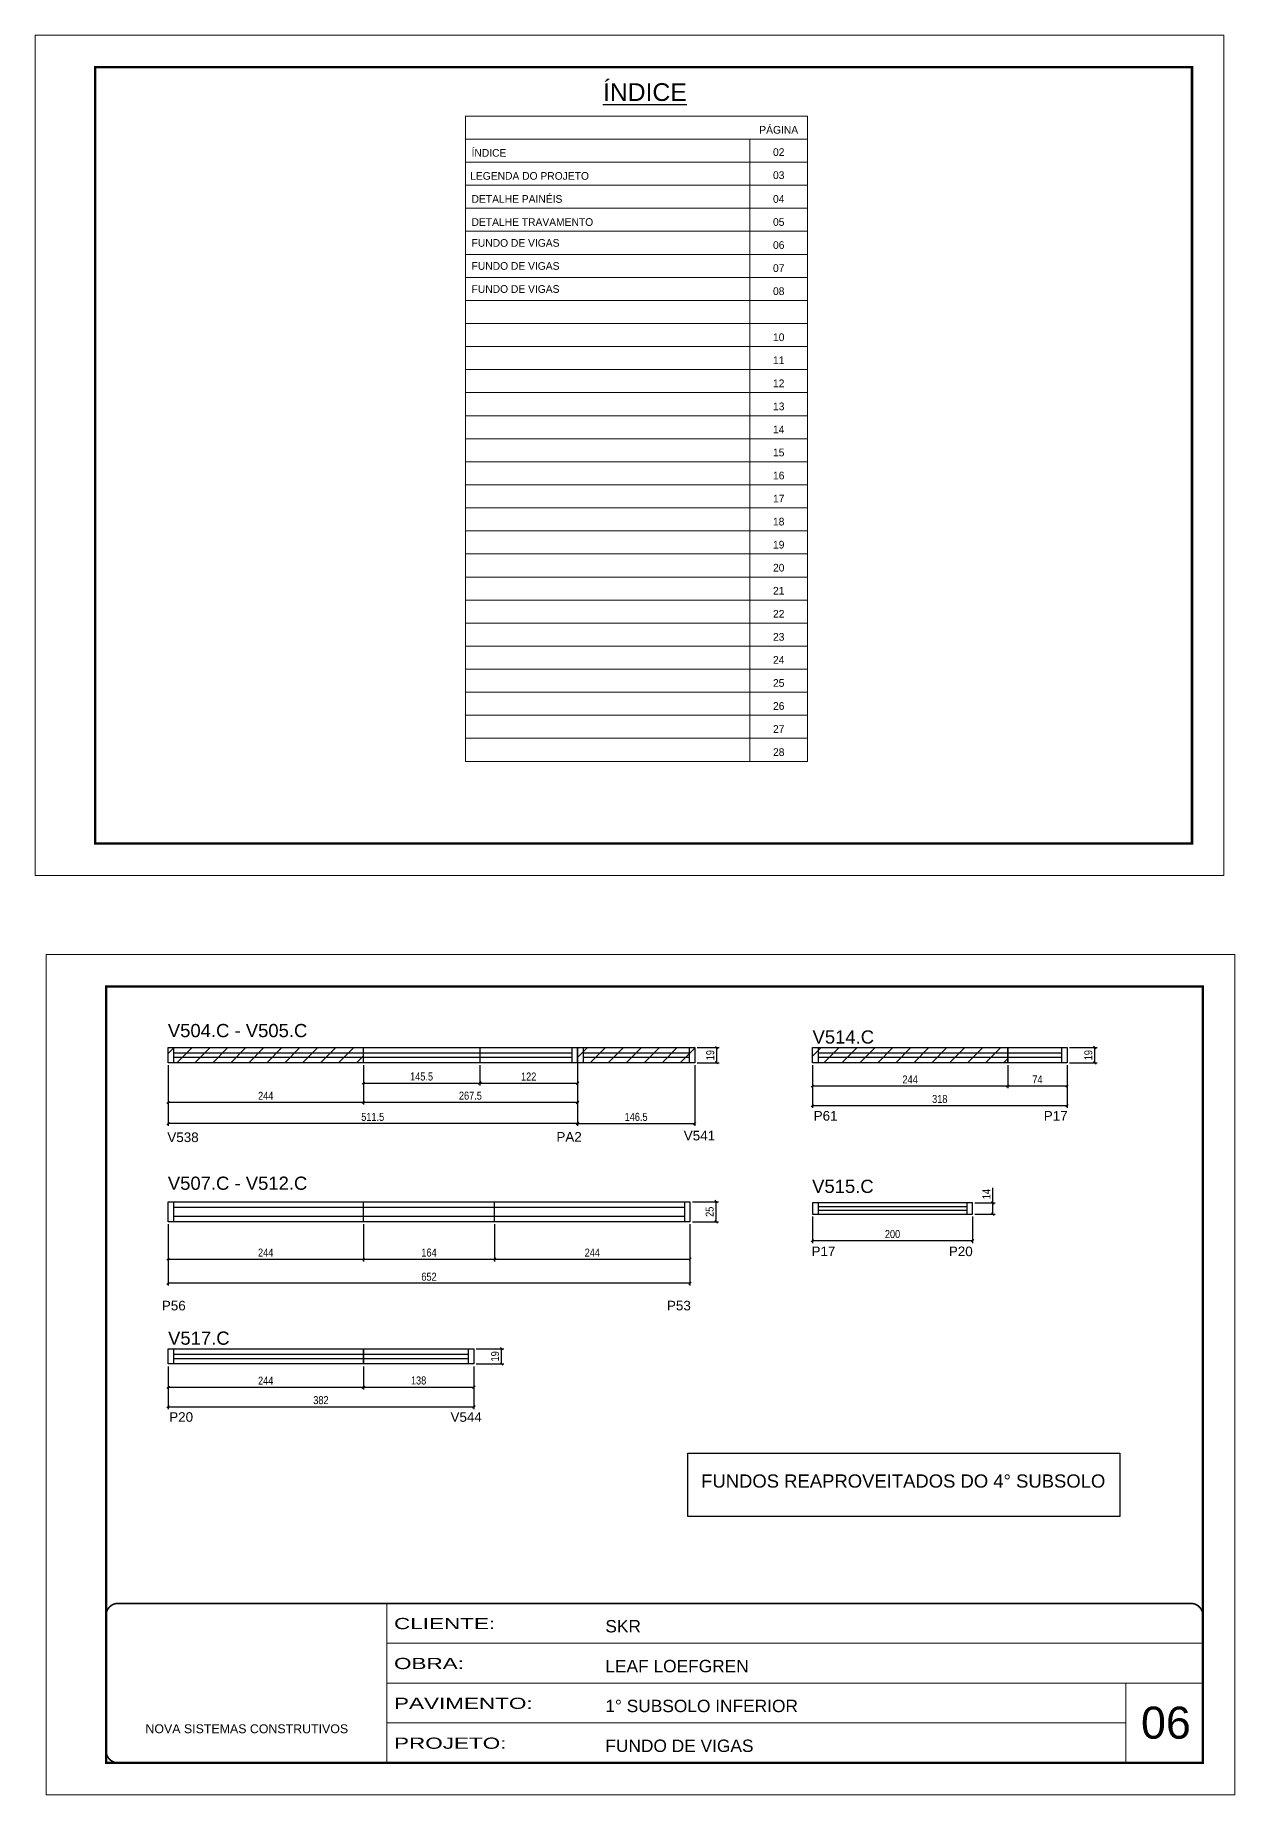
# Model space of a CAD drawing. Extents: x 1959 to 8212, y 2537 to 4735.
# Drawn here: x 3544 to 5042, y 2537 to 4735 of the extents above; entities that cross this region are included whole.
import ezdxf
from ezdxf.enums import TextEntityAlignment as Align

# ---------------------------------------------------------------- set-up
doc = ezdxf.new("R2010")
doc.units = 0
doc.linetypes.add('CONTINUO', pattern=[0])
doc.linetypes.add('DASHED', pattern=[0.75, 0.5, -0.25])
for name, color, linetype in [('5', 5, 'Continuous'), ('COTA', 241, 'Continuous'), ('NOMENCLATURA', 7, 'Continuous'), ('Painéis', 200, 'Continuous'), ('SARR_2.2x7', 40, 'Continuous'), ('SARR_EDITAR', 141, 'Continuous')]:
    doc.layers.add(name, color=color, linetype=linetype)
for name, color, linetype, lineweight in [('CARIMBO', 255, 'Continuous', 9), ('Folhas', 255, 'Continuous', 9), ('REAPROVEITAMENTO', 251, 'Continuous', 9), ('SARRAFO DE PRESSAO', 251, 'DASHED', 9)]:
    doc.layers.add(name, color=color, linetype=linetype, lineweight=lineweight)
doc.styles.add('ARIAL', font='arial.ttf')
doc.styles.add('COTA TECNICA', font='techl___.ttf', dxfattribs={"height": 10})
doc.styles.add('COTA TECNICA-50', font='techl___.ttf', dxfattribs={"height": 10})
doc.styles.get("Standard").update_dxf_attribs({"font": 'arial.ttf'})
doc.styles.add('Tecnologia', font='')
doc.styles.get('Tecnologia').set_extended_font_data('Forgotten Futurist')
doc.dimstyles.new('COTA PAINEL-50', dxfattribs={"dimtxt": 10, "dimasz": 3, "dimexe": 3, "dimexo": 3, "dimgap": 3, "dimtad": 1, "dimdec": 1, "dimzin": 12, "dimdsep": 46, "dimtxsty": 'COTA TECNICA-50', "dimblk1": 'OBLIQUE', "dimblk2": 'OBLIQUE', "dimsah": 1, "dimcen": 0.9, "dimclrd": 4, "dimclre": 4, "dimclrt": 240, "dimadec": 1, "dimazin": 3, "dimtfac": 1, "dimtdec": 1, "dimtmove": 0, "dimatfit": 3, "dimfxl": 1, "dimtolj": 1, "dimtzin": 12, "dimarcsym": 0})
doc.dimstyles.new('PAINEL', dxfattribs={"dimtxt": 10, "dimasz": 3, "dimexe": 3, "dimexo": 3, "dimgap": 3, "dimtad": 1, "dimdec": 1, "dimzin": 12, "dimdsep": 46, "dimtxsty": 'COTA TECNICA', "dimblk1": 'OBLIQUE', "dimblk2": 'OBLIQUE', "dimsah": 1, "dimcen": 0.9, "dimclrd": 4, "dimclre": 4, "dimclrt": 240, "dimadec": 1, "dimazin": 3, "dimtfac": 1, "dimtdec": 1, "dimtmove": 0, "dimatfit": 3, "dimfxl": 1, "dimtolj": 1, "dimtzin": 12, "dimarcsym": 0})

# ---------------------------------------------------------------- blocks, each defined once
blk = doc.blocks.new('9999999999')
at = {"color": 30, "linetype": 'CONTINUO'}
for p, q in [((98564.6, 34230.2), (98564.6, 34429.4)), ((98564.6, 34379.6), (99584, 34379.6)), ((98564.6, 34329.8), (99488, 34329.8)), ((99584, 34329.8), (99488, 34329.8)), ((99488, 34329.8), (99488, 34230.2)), ((98564.6, 34280), (99488, 34280))]:
    blk.add_line(p, q, dxfattribs=at)
at = {"color": 30, "linetype": 'CONTINUO', "const_width": 2}
blk.add_lwpolyline([(99584, 34230.2), (99584, 34414.4, 0.414214), (99569, 34429.4), (98229, 34429.4, 0.414214), (98214, 34414.4), (98214, 34245.2, 0.414214), (98229, 34230.2), (99584, 34230.2)], format="xyb", dxfattribs=at)
at = {"layer": 'Folhas'}
blk.add_lwpolyline([(98139, 34190.2), (99624, 34190.2), (99624, 35240.2), (98139, 35240.2)], close=True, dxfattribs=at)
at = {"layer": 'Folhas', "color": 30, "const_width": 3}
blk.add_lwpolyline([(98214, 34230.2), (99584, 34230.2), (99584, 35200.2), (98214, 35200.2)], close=True, dxfattribs=at)
at = {"color": 7, "linetype": 'Continuous', "ltscale": 5, "style": 'ARIAL'}
for s, height, p in [('SKR', 15.48, (98837.7, 34393.1)), ('LEAF LOEFGREN', 15.483, (98837.7, 34343.3)), ('1° SUBSOLO INFERIOR', 15.483, (98837.7, 34293.5)), ('NOVA SISTEMAS CONSTRUTIVOS', 11.059, (98263.2, 34267.2)), ('FUNDO DE VIGAS', 15.483, (98837.7, 34243.7))]:
    blk.add_text(s, height=height, dxfattribs=at).set_placement(p)
at = {"layer": 'Folhas', "color": 7, "style": 'Tecnologia', "width": 1.5}
for s, p in [('CLIENTE:', (98573.7, 34397.2)), ('OBRA:', (98573.7, 34347.3)), ('PAVIMENTO:', (98573.7, 34297.5)), ('PROJETO:', (98573.7, 34247.7))]:
    blk.add_text(s, height=14, dxfattribs=at).set_placement(p)
blk = doc.blocks.new('_Oblique')
at = {"color": 0, "linetype": 'ByBlock', "lineweight": -2}
blk.add_line((-0.5, -0.5), (0.5, 0.5), dxfattribs=at)
blk = doc.blocks.new('*D10')
at = {"layer": 'COTA', "color": 4, "lineweight": -2, "transparency": 16777216}
for p, q in [((3709.7, 3448.3), (3709.7, 3399)), ((3953.7, 3448.3), (3953.7, 3399)), ((3709.7, 3402), (3953.7, 3402))]:
    blk.add_line(p, q, dxfattribs=at)
at = {"layer": 'Defpoints', "color": 0, "transparency": 16777216}
for p in [(3709.7, 3451.3), (3953.7, 3451.3), (3953.7, 3402)]:
    blk.add_point(p, dxfattribs=at)
at = {"layer": 'COTA', "color": 4, "lineweight": -2, "transparency": 16777216, "xscale": 3, "yscale": 3, "zscale": 3, "rotation": 180}
blk.add_blockref('_Oblique', (3709.7, 3402), dxfattribs=at)
at = {"layer": 'COTA', "color": 4, "lineweight": -2, "transparency": 16777216, "xscale": 3, "yscale": 3, "zscale": 3}
blk.add_blockref('_Oblique', (3953.7, 3402), dxfattribs=at)
at = {"layer": 'COTA', "color": 240, "transparency": 16777216, "insert": (3831.7, 3410), "char_height": 10, "attachment_point": 5, "style": 'COTA TECNICA'}
blk.add_mtext('\\A1;244', dxfattribs=at)
blk = doc.blocks.new('*D11')
at = {"layer": 'COTA', "color": 4, "lineweight": -2, "transparency": 16777216}
for p, q in [((3953.7, 3448.3), (3953.7, 3399)), ((4221.2, 3448.3), (4221.2, 3399)), ((3953.7, 3402), (4221.2, 3402))]:
    blk.add_line(p, q, dxfattribs=at)
at = {"layer": 'Defpoints', "color": 0, "transparency": 16777216}
for p in [(3953.7, 3451.3), (4221.2, 3451.3), (4221.2, 3402)]:
    blk.add_point(p, dxfattribs=at)
at = {"layer": 'COTA', "color": 4, "lineweight": -2, "transparency": 16777216, "xscale": 3, "yscale": 3, "zscale": 3, "rotation": 180}
blk.add_blockref('_Oblique', (3953.7, 3402), dxfattribs=at)
at = {"layer": 'COTA', "color": 4, "lineweight": -2, "transparency": 16777216, "xscale": 3, "yscale": 3, "zscale": 3}
blk.add_blockref('_Oblique', (4221.2, 3402), dxfattribs=at)
at = {"layer": 'COTA', "color": 240, "transparency": 16777216, "insert": (4087.4, 3410.1), "char_height": 10, "attachment_point": 5, "style": 'COTA TECNICA'}
blk.add_mtext('\\A1;267.5', dxfattribs=at)
blk = doc.blocks.new('*D12')
at = {"layer": 'COTA', "color": 4, "lineweight": -2, "transparency": 16777216}
for p, q in [((4221.2, 3448.3), (4221.2, 3372.4)), ((4367.7, 3448.3), (4367.7, 3372.4)), ((4221.2, 3375.4), (4367.7, 3375.4))]:
    blk.add_line(p, q, dxfattribs=at)
at = {"layer": 'Defpoints', "color": 0, "transparency": 16777216}
for p in [(4221.2, 3451.3), (4367.7, 3451.3), (4367.7, 3375.4)]:
    blk.add_point(p, dxfattribs=at)
at = {"layer": 'COTA', "color": 4, "lineweight": -2, "transparency": 16777216, "xscale": 3, "yscale": 3, "zscale": 3, "rotation": 180}
blk.add_blockref('_Oblique', (4221.2, 3375.4), dxfattribs=at)
at = {"layer": 'COTA', "color": 4, "lineweight": -2, "transparency": 16777216, "xscale": 3, "yscale": 3, "zscale": 3}
blk.add_blockref('_Oblique', (4367.7, 3375.4), dxfattribs=at)
at = {"layer": 'COTA', "color": 240, "transparency": 16777216, "insert": (4294.4, 3383.6), "char_height": 10, "attachment_point": 5, "style": 'COTA TECNICA'}
blk.add_mtext('\\A1;146.5', dxfattribs=at)
blk = doc.blocks.new('*D13')
at = {"layer": 'COTA', "color": 4, "lineweight": -2, "transparency": 16777216}
for p, q in [((3709.7, 3448.3), (3709.7, 3372.4)), ((4221.2, 3448.3), (4221.2, 3372.4)), ((4221.2, 3375.4), (3709.7, 3375.4))]:
    blk.add_line(p, q, dxfattribs=at)
at = {"layer": 'Defpoints', "color": 0, "transparency": 16777216}
for p in [(3709.7, 3451.3), (4221.2, 3451.3), (3709.7, 3375.4)]:
    blk.add_point(p, dxfattribs=at)
at = {"layer": 'COTA', "color": 4, "lineweight": -2, "transparency": 16777216, "xscale": 3, "yscale": 3, "zscale": 3, "rotation": 180}
blk.add_blockref('_Oblique', (3709.7, 3375.4), dxfattribs=at)
at = {"layer": 'COTA', "color": 4, "lineweight": -2, "transparency": 16777216, "xscale": 3, "yscale": 3, "zscale": 3}
blk.add_blockref('_Oblique', (4221.2, 3375.4), dxfattribs=at)
at = {"layer": 'COTA', "color": 240, "transparency": 16777216, "insert": (3965.4, 3383.6), "char_height": 10, "attachment_point": 5, "style": 'COTA TECNICA'}
blk.add_mtext('\\A1;511.5', dxfattribs=at)
blk = doc.blocks.new('*D14')
at = {"layer": 'COTA', "color": 4, "lineweight": -2, "transparency": 16777216}
for p, q in [((4370.7, 3470.3), (4398.1, 3470.3)), ((4395.1, 3451.3), (4395.1, 3470.3)), ((4370.7, 3451.3), (4398.1, 3451.3))]:
    blk.add_line(p, q, dxfattribs=at)
at = {"layer": 'Defpoints', "color": 0, "transparency": 16777216}
for p in [(4367.7, 3470.3), (4395.1, 3470.3), (4367.7, 3451.3)]:
    blk.add_point(p, dxfattribs=at)
at = {"layer": 'COTA', "color": 4, "lineweight": -2, "transparency": 16777216, "xscale": 3, "yscale": 3, "zscale": 3}
for p, rotation in [((4395.1, 3470.3), 90), ((4395.1, 3451.3), 270)]:
    blk.add_blockref('_Oblique', p, dxfattribs=dict(at, rotation=rotation))
at = {"layer": 'COTA', "color": 240, "transparency": 16777216, "insert": (4387, 3460.8), "char_height": 10, "attachment_point": 5, "rotation": 90, "style": 'COTA TECNICA'}
blk.add_mtext('\\A1;19', dxfattribs=at)
blk = doc.blocks.new('*D15')
at = {"layer": 'COTA', "color": 4, "linetype": 'ByBlock', "lineweight": -2, "transparency": 16777216}
for p, q in [((4117.7, 3249.6), (4117.7, 3203)), ((4361.7, 3249.6), (4361.7, 3203)), ((4117.7, 3206), (4361.7, 3206))]:
    blk.add_line(p, q, dxfattribs=at)
at = {"layer": 'Defpoints', "color": 0, "linetype": 'ByBlock', "transparency": 16777216}
for p in [(4117.7, 3252.6), (4361.7, 3252.6), (4361.7, 3206)]:
    blk.add_point(p, dxfattribs=at)
at = {"layer": 'COTA', "color": 4, "linetype": 'ByBlock', "lineweight": -2, "transparency": 16777216, "xscale": 3, "yscale": 3, "zscale": 3, "rotation": 180}
blk.add_blockref('_Oblique', (4117.7, 3206), dxfattribs=at)
at = {"layer": 'COTA', "color": 4, "linetype": 'ByBlock', "lineweight": -2, "transparency": 16777216, "xscale": 3, "yscale": 3, "zscale": 3}
blk.add_blockref('_Oblique', (4361.7, 3206), dxfattribs=at)
at = {"layer": 'COTA', "color": 240, "linetype": 'ByBlock', "transparency": 16777216, "insert": (4239.7, 3214.1), "char_height": 10, "attachment_point": 5, "style": 'COTA TECNICA-50'}
blk.add_mtext('\\A1;244', dxfattribs=at)
blk = doc.blocks.new('*D16')
at = {"layer": 'COTA', "color": 4, "lineweight": -2, "transparency": 16777216}
for p, q in [((4364.7, 3277.6), (4397.4, 3277.6)), ((4394.4, 3252.6), (4394.4, 3277.6)), ((4364.7, 3252.6), (4397.4, 3252.6))]:
    blk.add_line(p, q, dxfattribs=at)
at = {"layer": 'Defpoints', "color": 0, "transparency": 16777216}
for p in [(4361.7, 3277.6), (4394.4, 3277.6), (4361.7, 3252.6)]:
    blk.add_point(p, dxfattribs=at)
at = {"layer": 'COTA', "color": 4, "lineweight": -2, "transparency": 16777216, "xscale": 3, "yscale": 3, "zscale": 3}
for p, rotation in [((4394.4, 3277.6), 90), ((4394.4, 3252.6), 270)]:
    blk.add_blockref('_Oblique', p, dxfattribs=dict(at, rotation=rotation))
at = {"layer": 'COTA', "color": 240, "transparency": 16777216, "insert": (4386.3, 3265.1), "char_height": 10, "attachment_point": 5, "rotation": 90, "style": 'COTA TECNICA'}
blk.add_mtext('\\A1;25', dxfattribs=at)
blk = doc.blocks.new('*D17')
at = {"layer": 'COTA', "color": 4, "lineweight": -2, "transparency": 16777216}
for p, q in [((3709.7, 3249.6), (3709.7, 3203)), ((3953.7, 3249.6), (3953.7, 3203)), ((3709.7, 3206), (3953.7, 3206))]:
    blk.add_line(p, q, dxfattribs=at)
at = {"layer": 'Defpoints', "color": 0, "transparency": 16777216}
for p in [(3709.7, 3252.6), (3953.7, 3252.6), (3953.7, 3206)]:
    blk.add_point(p, dxfattribs=at)
at = {"layer": 'COTA', "color": 4, "lineweight": -2, "transparency": 16777216, "xscale": 3, "yscale": 3, "zscale": 3, "rotation": 180}
blk.add_blockref('_Oblique', (3709.7, 3206), dxfattribs=at)
at = {"layer": 'COTA', "color": 4, "lineweight": -2, "transparency": 16777216, "xscale": 3, "yscale": 3, "zscale": 3}
blk.add_blockref('_Oblique', (3953.7, 3206), dxfattribs=at)
at = {"layer": 'COTA', "color": 240, "transparency": 16777216, "insert": (3831.7, 3214.1), "char_height": 10, "attachment_point": 5, "style": 'COTA TECNICA'}
blk.add_mtext('\\A1;244', dxfattribs=at)
blk = doc.blocks.new('*D18')
at = {"layer": 'COTA', "color": 4, "lineweight": -2, "transparency": 16777216}
for p, q in [((3953.7, 3249.6), (3953.7, 3203)), ((4117.7, 3249.6), (4117.7, 3203)), ((3953.7, 3206), (4117.7, 3206))]:
    blk.add_line(p, q, dxfattribs=at)
at = {"layer": 'Defpoints', "color": 0, "transparency": 16777216}
for p in [(3953.7, 3252.6), (4117.7, 3252.6), (4117.7, 3206)]:
    blk.add_point(p, dxfattribs=at)
at = {"layer": 'COTA', "color": 4, "lineweight": -2, "transparency": 16777216, "xscale": 3, "yscale": 3, "zscale": 3, "rotation": 180}
blk.add_blockref('_Oblique', (3953.7, 3206), dxfattribs=at)
at = {"layer": 'COTA', "color": 4, "lineweight": -2, "transparency": 16777216, "xscale": 3, "yscale": 3, "zscale": 3}
blk.add_blockref('_Oblique', (4117.7, 3206), dxfattribs=at)
at = {"layer": 'COTA', "color": 240, "transparency": 16777216, "insert": (4035.7, 3214.1), "char_height": 10, "attachment_point": 5, "style": 'COTA TECNICA'}
blk.add_mtext('\\A1;164', dxfattribs=at)
blk = doc.blocks.new('*D19')
at = {"layer": 'COTA', "color": 4, "lineweight": -2, "transparency": 16777216}
for p, q in [((3709.7, 3249.6), (3709.7, 3172.8)), ((4361.7, 3249.6), (4361.7, 3172.8)), ((4361.7, 3175.8), (3709.7, 3175.8))]:
    blk.add_line(p, q, dxfattribs=at)
at = {"layer": 'Defpoints', "color": 0, "transparency": 16777216}
for p in [(3709.7, 3252.6), (4361.7, 3252.6), (3709.7, 3175.8)]:
    blk.add_point(p, dxfattribs=at)
at = {"layer": 'COTA', "color": 4, "lineweight": -2, "transparency": 16777216, "xscale": 3, "yscale": 3, "zscale": 3, "rotation": 180}
blk.add_blockref('_Oblique', (3709.7, 3175.8), dxfattribs=at)
at = {"layer": 'COTA', "color": 4, "lineweight": -2, "transparency": 16777216, "xscale": 3, "yscale": 3, "zscale": 3}
blk.add_blockref('_Oblique', (4361.7, 3175.8), dxfattribs=at)
at = {"layer": 'COTA', "color": 240, "transparency": 16777216, "insert": (4035.7, 3183.9), "char_height": 10, "attachment_point": 5, "style": 'COTA TECNICA'}
blk.add_mtext('\\A1;652', dxfattribs=at)
blk = doc.blocks.new('*D20')
at = {"layer": 'COTA', "color": 4, "linetype": 'ByBlock', "lineweight": -2, "transparency": 16777216}
for p, q in [((4514.7, 3448.3), (4514.7, 3419.4)), ((4758.7, 3448.3), (4758.7, 3419.4)), ((4514.7, 3422.4), (4758.7, 3422.4))]:
    blk.add_line(p, q, dxfattribs=at)
at = {"layer": 'Defpoints', "color": 0, "linetype": 'ByBlock', "transparency": 16777216}
for p in [(4514.7, 3451.3), (4758.7, 3451.3), (4758.7, 3422.4)]:
    blk.add_point(p, dxfattribs=at)
at = {"layer": 'COTA', "color": 4, "linetype": 'ByBlock', "lineweight": -2, "transparency": 16777216, "xscale": 3, "yscale": 3, "zscale": 3, "rotation": 180}
blk.add_blockref('_Oblique', (4514.7, 3422.4), dxfattribs=at)
at = {"layer": 'COTA', "color": 4, "linetype": 'ByBlock', "lineweight": -2, "transparency": 16777216, "xscale": 3, "yscale": 3, "zscale": 3}
blk.add_blockref('_Oblique', (4758.7, 3422.4), dxfattribs=at)
at = {"layer": 'COTA', "color": 240, "linetype": 'ByBlock', "transparency": 16777216, "insert": (4636.7, 3430.4), "char_height": 10, "attachment_point": 5, "style": 'COTA TECNICA-50'}
blk.add_mtext('\\A1;244', dxfattribs=at)
blk = doc.blocks.new('*D21')
at = {"layer": 'COTA', "color": 4, "linetype": 'ByBlock', "lineweight": -2, "transparency": 16777216}
for p, q in [((4758.7, 3448.3), (4758.7, 3419.4)), ((4832.7, 3448.3), (4832.7, 3419.4)), ((4758.7, 3422.4), (4832.7, 3422.4))]:
    blk.add_line(p, q, dxfattribs=at)
at = {"layer": 'Defpoints', "color": 0, "linetype": 'ByBlock', "transparency": 16777216}
for p in [(4758.7, 3451.3), (4832.7, 3451.3), (4832.7, 3422.4)]:
    blk.add_point(p, dxfattribs=at)
at = {"layer": 'COTA', "color": 4, "linetype": 'ByBlock', "lineweight": -2, "transparency": 16777216, "xscale": 3, "yscale": 3, "zscale": 3, "rotation": 180}
blk.add_blockref('_Oblique', (4758.7, 3422.4), dxfattribs=at)
at = {"layer": 'COTA', "color": 4, "linetype": 'ByBlock', "lineweight": -2, "transparency": 16777216, "xscale": 3, "yscale": 3, "zscale": 3}
blk.add_blockref('_Oblique', (4832.7, 3422.4), dxfattribs=at)
at = {"layer": 'COTA', "color": 240, "linetype": 'ByBlock', "transparency": 16777216, "insert": (4795.7, 3430.4), "char_height": 10, "attachment_point": 5, "style": 'COTA TECNICA-50'}
blk.add_mtext('\\A1;74', dxfattribs=at)
blk = doc.blocks.new('*D22')
at = {"layer": 'COTA', "color": 4, "lineweight": -2, "transparency": 16777216}
for p, q in [((4514.7, 3448.3), (4514.7, 3394.8)), ((4832.7, 3448.3), (4832.7, 3394.8)), ((4514.7, 3397.8), (4832.7, 3397.8))]:
    blk.add_line(p, q, dxfattribs=at)
at = {"layer": 'Defpoints', "color": 0, "transparency": 16777216}
for p in [(4514.7, 3451.3), (4832.7, 3451.3), (4832.7, 3397.8)]:
    blk.add_point(p, dxfattribs=at)
at = {"layer": 'COTA', "color": 4, "lineweight": -2, "transparency": 16777216, "xscale": 3, "yscale": 3, "zscale": 3, "rotation": 180}
blk.add_blockref('_Oblique', (4514.7, 3397.8), dxfattribs=at)
at = {"layer": 'COTA', "color": 4, "lineweight": -2, "transparency": 16777216, "xscale": 3, "yscale": 3, "zscale": 3}
blk.add_blockref('_Oblique', (4832.7, 3397.8), dxfattribs=at)
at = {"layer": 'COTA', "color": 240, "transparency": 16777216, "insert": (4673.7, 3406), "char_height": 10, "attachment_point": 5, "style": 'COTA TECNICA'}
blk.add_mtext('\\A1;318', dxfattribs=at)
blk = doc.blocks.new('*D23')
at = {"layer": 'COTA', "color": 4, "lineweight": -2, "transparency": 16777216}
for p, q in [((4835.7, 3470.3), (4870.4, 3470.3)), ((4867.4, 3451.3), (4867.4, 3470.3)), ((4835.7, 3451.3), (4870.4, 3451.3))]:
    blk.add_line(p, q, dxfattribs=at)
at = {"layer": 'Defpoints', "color": 0, "transparency": 16777216}
for p in [(4832.7, 3470.3), (4867.4, 3470.3), (4832.7, 3451.3)]:
    blk.add_point(p, dxfattribs=at)
at = {"layer": 'COTA', "color": 4, "lineweight": -2, "transparency": 16777216, "xscale": 3, "yscale": 3, "zscale": 3}
for p, rotation in [((4867.4, 3470.3), 90), ((4867.4, 3451.3), 270)]:
    blk.add_blockref('_Oblique', p, dxfattribs=dict(at, rotation=rotation))
at = {"layer": 'COTA', "color": 240, "transparency": 16777216, "insert": (4859.3, 3460.8), "char_height": 10, "attachment_point": 5, "rotation": 90, "style": 'COTA TECNICA'}
blk.add_mtext('\\A1;19', dxfattribs=at)
blk = doc.blocks.new('*D24')
at = {"layer": 'COTA', "color": 4, "lineweight": -2, "transparency": 16777216}
for p, q in [((4717.7, 3276.1), (4743, 3276.1)), ((4740, 3276.1), (4740, 3295.2)), ((4740, 3262.1), (4740, 3276.1)), ((4717.7, 3262.1), (4743, 3262.1))]:
    blk.add_line(p, q, dxfattribs=at)
at = {"layer": 'Defpoints', "color": 0, "transparency": 16777216}
for p in [(4714.7, 3276.1), (4740, 3276.1), (4714.7, 3262.1)]:
    blk.add_point(p, dxfattribs=at)
at = {"layer": 'COTA', "color": 4, "lineweight": -2, "transparency": 16777216, "xscale": 3, "yscale": 3, "zscale": 3}
for p, rotation in [((4740, 3276.1), 90), ((4740, 3262.1), 270)]:
    blk.add_blockref('_Oblique', p, dxfattribs=dict(at, rotation=rotation))
at = {"layer": 'COTA', "color": 240, "transparency": 16777216, "insert": (4732, 3287.2), "char_height": 10, "attachment_point": 5, "rotation": 90, "style": 'COTA TECNICA'}
blk.add_mtext('\\A1;14', dxfattribs=at)
blk = doc.blocks.new('*D25')
at = {"layer": 'COTA', "color": 4, "linetype": 'ByBlock', "lineweight": -2, "transparency": 16777216}
for p, q in [((4514.7, 3259.1), (4514.7, 3226.1)), ((4714.7, 3259.1), (4714.7, 3226.1)), ((4514.7, 3229.1), (4714.7, 3229.1))]:
    blk.add_line(p, q, dxfattribs=at)
at = {"layer": 'Defpoints', "color": 0, "linetype": 'ByBlock', "transparency": 16777216}
for p in [(4514.7, 3262.1), (4714.7, 3262.1), (4714.7, 3229.1)]:
    blk.add_point(p, dxfattribs=at)
at = {"layer": 'COTA', "color": 4, "linetype": 'ByBlock', "lineweight": -2, "transparency": 16777216, "xscale": 3, "yscale": 3, "zscale": 3, "rotation": 180}
blk.add_blockref('_Oblique', (4514.7, 3229.1), dxfattribs=at)
at = {"layer": 'COTA', "color": 4, "linetype": 'ByBlock', "lineweight": -2, "transparency": 16777216, "xscale": 3, "yscale": 3, "zscale": 3}
blk.add_blockref('_Oblique', (4714.7, 3229.1), dxfattribs=at)
at = {"layer": 'COTA', "color": 240, "linetype": 'ByBlock', "transparency": 16777216, "insert": (4614.7, 3237.2), "char_height": 10, "attachment_point": 5, "style": 'COTA TECNICA-50'}
blk.add_mtext('\\A1;200', dxfattribs=at)
blk = doc.blocks.new('*D26')
at = {"layer": 'COTA', "color": 4, "linetype": 'ByBlock', "lineweight": -2, "transparency": 16777216}
for p, q in [((3709.7, 3072), (3709.7, 3043)), ((3953.7, 3072), (3953.7, 3043)), ((3709.7, 3046), (3953.7, 3046))]:
    blk.add_line(p, q, dxfattribs=at)
at = {"layer": 'Defpoints', "color": 0, "linetype": 'ByBlock', "transparency": 16777216}
for p in [(3709.7, 3075), (3953.7, 3075), (3953.7, 3046)]:
    blk.add_point(p, dxfattribs=at)
at = {"layer": 'COTA', "color": 4, "linetype": 'ByBlock', "lineweight": -2, "transparency": 16777216, "xscale": 3, "yscale": 3, "zscale": 3, "rotation": 180}
blk.add_blockref('_Oblique', (3709.7, 3046), dxfattribs=at)
at = {"layer": 'COTA', "color": 4, "linetype": 'ByBlock', "lineweight": -2, "transparency": 16777216, "xscale": 3, "yscale": 3, "zscale": 3}
blk.add_blockref('_Oblique', (3953.7, 3046), dxfattribs=at)
at = {"layer": 'COTA', "color": 240, "linetype": 'ByBlock', "transparency": 16777216, "insert": (3831.7, 3054.1), "char_height": 10, "attachment_point": 5, "style": 'COTA TECNICA-50'}
blk.add_mtext('\\A1;244', dxfattribs=at)
blk = doc.blocks.new('*D27')
at = {"layer": 'COTA', "color": 4, "linetype": 'ByBlock', "lineweight": -2, "transparency": 16777216}
for p, q in [((3953.7, 3072), (3953.7, 3043)), ((4091.7, 3072), (4091.7, 3043)), ((3953.7, 3046), (4091.7, 3046))]:
    blk.add_line(p, q, dxfattribs=at)
at = {"layer": 'Defpoints', "color": 0, "linetype": 'ByBlock', "transparency": 16777216}
for p in [(3953.7, 3075), (4091.7, 3075), (4091.7, 3046)]:
    blk.add_point(p, dxfattribs=at)
at = {"layer": 'COTA', "color": 4, "linetype": 'ByBlock', "lineweight": -2, "transparency": 16777216, "xscale": 3, "yscale": 3, "zscale": 3, "rotation": 180}
blk.add_blockref('_Oblique', (3953.7, 3046), dxfattribs=at)
at = {"layer": 'COTA', "color": 4, "linetype": 'ByBlock', "lineweight": -2, "transparency": 16777216, "xscale": 3, "yscale": 3, "zscale": 3}
blk.add_blockref('_Oblique', (4091.7, 3046), dxfattribs=at)
at = {"layer": 'COTA', "color": 240, "linetype": 'ByBlock', "transparency": 16777216, "insert": (4022.7, 3054.3), "char_height": 10, "attachment_point": 5, "style": 'COTA TECNICA-50'}
blk.add_mtext('\\A1;138', dxfattribs=at)
blk = doc.blocks.new('*D28')
at = {"layer": 'COTA', "color": 4, "lineweight": -2, "transparency": 16777216}
for p, q in [((3709.7, 3072), (3709.7, 3018.5)), ((4091.7, 3072), (4091.7, 3018.5)), ((3709.7, 3021.5), (4091.7, 3021.5))]:
    blk.add_line(p, q, dxfattribs=at)
at = {"layer": 'Defpoints', "color": 0, "transparency": 16777216}
for p in [(3709.7, 3075), (4091.7, 3075), (4091.7, 3021.5)]:
    blk.add_point(p, dxfattribs=at)
at = {"layer": 'COTA', "color": 4, "lineweight": -2, "transparency": 16777216, "xscale": 3, "yscale": 3, "zscale": 3, "rotation": 180}
blk.add_blockref('_Oblique', (3709.7, 3021.5), dxfattribs=at)
at = {"layer": 'COTA', "color": 4, "lineweight": -2, "transparency": 16777216, "xscale": 3, "yscale": 3, "zscale": 3}
blk.add_blockref('_Oblique', (4091.7, 3021.5), dxfattribs=at)
at = {"layer": 'COTA', "color": 240, "transparency": 16777216, "insert": (3900.7, 3029.7), "char_height": 10, "attachment_point": 5, "style": 'COTA TECNICA'}
blk.add_mtext('\\A1;382', dxfattribs=at)
blk = doc.blocks.new('*D29')
at = {"layer": 'COTA', "color": 4, "lineweight": -2, "transparency": 16777216}
for p, q in [((4094.7, 3094), (4129.3, 3094)), ((4126.3, 3075), (4126.3, 3094)), ((4094.7, 3075), (4129.3, 3075))]:
    blk.add_line(p, q, dxfattribs=at)
at = {"layer": 'Defpoints', "color": 0, "transparency": 16777216}
for p in [(4091.7, 3094), (4126.3, 3094), (4091.7, 3075)]:
    blk.add_point(p, dxfattribs=at)
at = {"layer": 'COTA', "color": 4, "lineweight": -2, "transparency": 16777216, "xscale": 3, "yscale": 3, "zscale": 3}
for p, rotation in [((4126.3, 3094), 90), ((4126.3, 3075), 270)]:
    blk.add_blockref('_Oblique', p, dxfattribs=dict(at, rotation=rotation))
at = {"layer": 'COTA', "color": 240, "transparency": 16777216, "insert": (4118.2, 3084.5), "char_height": 10, "attachment_point": 5, "rotation": 90, "style": 'COTA TECNICA'}
blk.add_mtext('\\A1;19', dxfattribs=at)
blk = doc.blocks.new('*D78')
at = {"layer": 'COTA', "color": 4, "lineweight": -2, "transparency": 16777216}
for p, q in [((3953.7, 3448.3), (3953.7, 3423)), ((4099.2, 3448.3), (4099.2, 3423)), ((3953.7, 3426), (4099.2, 3426))]:
    blk.add_line(p, q, dxfattribs=at)
at = {"layer": 'Defpoints', "color": 0, "transparency": 16777216}
for p in [(3953.7, 3451.3), (4099.2, 3451.3), (4099.2, 3426)]:
    blk.add_point(p, dxfattribs=at)
at = {"layer": 'COTA', "color": 4, "lineweight": -2, "transparency": 16777216, "xscale": 3, "yscale": 3, "zscale": 3, "rotation": 180}
blk.add_blockref('_Oblique', (3953.7, 3426), dxfattribs=at)
at = {"layer": 'COTA', "color": 4, "lineweight": -2, "transparency": 16777216, "xscale": 3, "yscale": 3, "zscale": 3}
blk.add_blockref('_Oblique', (4099.2, 3426), dxfattribs=at)
at = {"layer": 'COTA', "color": 240, "transparency": 16777216, "insert": (4026.4, 3434.1), "char_height": 10, "attachment_point": 5, "style": 'COTA TECNICA'}
blk.add_mtext('\\A1;145.5', dxfattribs=at)
blk = doc.blocks.new('*D79')
at = {"layer": 'COTA', "color": 4, "lineweight": -2, "transparency": 16777216}
for p, q in [((4221.2, 3451.8), (4221.2, 3423)), ((4099.2, 3448.3), (4099.2, 3423)), ((4099.2, 3426), (4221.2, 3426))]:
    blk.add_line(p, q, dxfattribs=at)
at = {"layer": 'Defpoints', "color": 0, "transparency": 16777216}
for p in [(4221.2, 3454.8), (4099.2, 3451.3), (4221.2, 3426)]:
    blk.add_point(p, dxfattribs=at)
at = {"layer": 'COTA', "color": 4, "lineweight": -2, "transparency": 16777216, "xscale": 3, "yscale": 3, "zscale": 3, "rotation": 180}
blk.add_blockref('_Oblique', (4099.2, 3426), dxfattribs=at)
at = {"layer": 'COTA', "color": 4, "lineweight": -2, "transparency": 16777216, "xscale": 3, "yscale": 3, "zscale": 3}
blk.add_blockref('_Oblique', (4221.2, 3426), dxfattribs=at)
at = {"layer": 'COTA', "color": 240, "transparency": 16777216, "insert": (4160.2, 3434.1), "char_height": 10, "attachment_point": 5, "style": 'COTA TECNICA'}
blk.add_mtext('\\A1;122', dxfattribs=at)

msp = doc.modelspace()

# ---------------------------------------------------------------- hatches: boundary and pattern name
at = {"layer": 'REAPROVEITAMENTO'}
h = msp.add_hatch(dxfattribs=at)
h.set_pattern_fill('ANSI31', color=256, scale=5)
h.paths.add_polyline_path([(3709.67, 3470.29), (3709.67, 3451.29), (3953.67, 3451.29), (3953.67, 3470.29)])
h = msp.add_hatch(dxfattribs=at)
h.set_pattern_fill('ANSI31', color=256, scale=5)
h.paths.add_polyline_path([(4367.67, 3451.29), (4367.67, 3470.29), (4221.17, 3470.29), (4221.17, 3451.29)])
h = msp.add_hatch(dxfattribs=at)
h.set_pattern_fill('ANSI31', color=256, scale=5)
h.paths.add_polyline_path([(4758.74, 3451.29), (4758.74, 3470.29), (4514.74, 3470.29), (4514.74, 3451.29)])

# ---------------------------------------------------------------- linework, layer by layer
at = {"layer": 'CARIMBO'}
for p, q in [((4081.36, 4634.17), (4508.44, 4634.17)), ((4081.36, 4634.17), (4508.44, 4634.17)), ((4081.36, 4634.17), (4081.36, 3827.87)), ((4508.44, 4634.17), (4508.44, 3827.87)), ((4081.36, 4605.37), (4508.44, 4605.37)), ((4081.36, 4605.37), (4508.44, 4605.37)), ((4081.36, 4605.37), (4508.44, 4605.37)), ((4436.62, 4605.37), (4436.62, 3827.87)), ((4081.36, 4576.58), (4508.44, 4576.58)), ((4081.36, 4547.78), (4508.44, 4547.78)), ((4081.36, 4518.98), (4508.44, 4518.98)), ((4081.36, 4490.19), (4508.44, 4490.19)), ((4081.36, 4461.39), (4508.44, 4461.39)), ((4081.36, 4432.59), (4508.44, 4432.59)), ((4081.36, 4403.8), (4508.44, 4403.8)), ((4081.36, 4375), (4508.44, 4375)), ((4081.36, 4346.21), (4508.44, 4346.21)), ((4081.36, 4317.41), (4508.44, 4317.41)), ((4081.36, 4288.61), (4508.44, 4288.61)), ((4081.36, 4259.82), (4508.44, 4259.82)), ((4081.36, 4231.02), (4508.44, 4231.02)), ((4081.36, 4202.22), (4508.44, 4202.22)), ((4081.36, 4173.43), (4508.44, 4173.43)), ((4081.36, 4144.63), (4508.44, 4144.63)), ((4081.36, 4115.84), (4508.44, 4115.84)), ((4081.36, 4087.04), (4508.44, 4087.04)), ((4081.36, 4058.24), (4508.44, 4058.24)), ((4081.36, 4029.45), (4508.44, 4029.45)), ((4081.36, 4000.65), (4508.44, 4000.65)), ((4081.36, 3971.85), (4508.44, 3971.85)), ((4081.36, 3943.06), (4508.44, 3943.06)), ((4081.36, 3914.26), (4508.44, 3914.26)), ((4081.36, 3885.47), (4508.44, 3885.47)), ((4081.36, 3856.67), (4508.44, 3856.67)), ((4081.36, 3827.87), (4508.44, 3827.87))]:
    msp.add_line(p, q, dxfattribs=at)
at = {"layer": 'Folhas'}
msp.add_lwpolyline([(3543.77, 3685.22), (5028.77, 3685.22), (5028.77, 4735.22), (3543.77, 4735.22)], close=True, dxfattribs=at)
at = {"layer": 'Folhas', "color": 30, "const_width": 3}
msp.add_lwpolyline([(3618.77, 3725.22), (4988.77, 3725.22), (4988.77, 4695.22), (3618.77, 4695.22)], close=True, dxfattribs=at)
at = {"layer": 'NOMENCLATURA', "linetype": 'Continuous'}
msp.add_lwpolyline([(4358.9, 2963.52), (4898.84, 2963.52), (4898.84, 2884.36), (4358.9, 2884.36)], close=True, dxfattribs=at)
at = {"layer": 'Painéis', "linetype": 'ByBlock'}
for p, q in [((3709.67, 3470.29), (4221.17, 3470.29)), ((3709.67, 3451.29), (3709.67, 3470.29)), ((3953.67, 3451.29), (3953.67, 3470.29)), ((4099.17, 3470.29), (4099.17, 3451.29)), ((4221.17, 3470.29), (4221.17, 3451.29)), ((4221.17, 3470.29), (4367.67, 3470.29)), ((4221.17, 3451.29), (4221.17, 3470.29)), ((4367.67, 3470.29), (4367.67, 3451.29)), ((4221.17, 3451.29), (3709.67, 3451.29)), ((4367.67, 3451.29), (4221.17, 3451.29)), ((3953.67, 3252.59), (3953.67, 3277.59)), ((4117.67, 3252.59), (4117.67, 3277.59)), ((4514.74, 3276.09), (4514.74, 3262.09)), ((4714.74, 3276.09), (4514.74, 3276.09)), ((4714.74, 3262.09), (4714.74, 3276.09)), ((4514.74, 3262.09), (4714.74, 3262.09))]:
    msp.add_line(p, q, dxfattribs=at)
at = {"layer": 'Painéis'}
for points in [[(4758.74, 3451.29), (4514.74, 3451.29), (4514.74, 3470.29), (4758.74, 3470.29)], [(4758.74, 3470.29), (4832.74, 3470.29), (4832.74, 3451.29), (4758.74, 3451.29)], [(3953.67, 3074.97), (3709.67, 3074.97), (3709.67, 3093.97), (3953.67, 3093.97)], [(3953.67, 3093.97), (4091.67, 3093.97), (4091.67, 3074.97), (3953.67, 3074.97)]]:
    msp.add_lwpolyline(points, close=True, dxfattribs=at)
at = {"layer": 'Painéis', "linetype": 'ByBlock'}
msp.add_lwpolyline([(3709.67, 3277.59), (4361.67, 3277.59), (4361.67, 3252.59), (3709.67, 3252.59)], close=True, dxfattribs=at)
at = {"layer": 'SARR_2.2x7', "linetype": 'Continuous'}
for p, q in [((3716.67, 3470.29), (3716.67, 3451.29)), ((3953.67, 3463.29), (3716.67, 3463.29)), ((3716.67, 3458.29), (3953.67, 3458.29)), ((4214.17, 3463.29), (3953.67, 3463.29)), ((3953.67, 3458.29), (4214.17, 3458.29)), ((4214.17, 3470.29), (4214.17, 3451.29)), ((4228.17, 3470.29), (4228.17, 3451.29)), ((4360.67, 3463.29), (4228.17, 3463.29)), ((4228.17, 3458.29), (4360.67, 3458.29)), ((4360.67, 3470.29), (4360.67, 3451.29)), ((4521.74, 3470.29), (4521.74, 3451.29)), ((4758.74, 3463.29), (4521.74, 3463.29)), ((4521.74, 3458.29), (4758.74, 3458.29)), ((4825.74, 3463.29), (4758.74, 3463.29)), ((4758.74, 3458.29), (4825.74, 3458.29)), ((4825.74, 3470.29), (4825.74, 3451.29)), ((3716.67, 3277.59), (3716.67, 3252.59)), ((4354.67, 3277.59), (4354.67, 3252.59)), ((4521.74, 3276.09), (4521.74, 3262.09)), ((4707.74, 3276.09), (4707.74, 3262.09)), ((3953.67, 3270.59), (3716.67, 3270.59)), ((3716.67, 3259.59), (3953.67, 3259.59)), ((4117.67, 3270.59), (3953.67, 3270.59)), ((3953.67, 3259.59), (4117.67, 3259.59)), ((4354.67, 3270.59), (4117.67, 3270.59)), ((4117.67, 3259.59), (4354.67, 3259.59)), ((3716.67, 3093.97), (3716.67, 3074.97)), ((3953.67, 3086.97), (3716.67, 3086.97)), ((3716.67, 3081.97), (3953.67, 3081.97)), ((4084.67, 3086.97), (3953.67, 3086.97)), ((3953.67, 3081.97), (4084.67, 3081.97)), ((4084.67, 3093.97), (4084.67, 3074.97))]:
    msp.add_line(p, q, dxfattribs=at)
at = {"layer": 'SARR_EDITAR', "linetype": 'Continuous'}
for p, q in [((4707.74, 3271.09), (4521.74, 3271.09)), ((4521.74, 3267.09), (4707.74, 3267.09))]:
    msp.add_line(p, q, dxfattribs=at)

# ---------------------------------------------------------------- block references
at = {"layer": 'SARRAFO DE PRESSAO', "color": 6, "linetype": 'ByBlock'}
msp.add_blockref('9999999999', (-94581.71, -31653.56), dxfattribs=at)

# ---------------------------------------------------------------- texts
at = {"color": 0, "linetype": 'Continuous', "ltscale": 5, "style": 'ARIAL'}
msp.add_text('%%UÍNDICE', height=22.118, dxfattribs=at).set_placement((4305.35, 4653.07), align=Align.CENTER)
at = {"layer": '5', "linetype": 'Continuous'}
for s, rotation, p in [('P61', 359.99996, (4516.24, 3379.01)), ('P17', 359.99996, (4803.62, 3379.01)), ('V538', 359.99996, (3708.82, 3352.22)), ('PA2', 359.99996, (4194.85, 3352.73)), ('V541', 359.99996, (4353.93, 3354.28)), ('P17', 0.00004, (4513.52, 3209.66)), ('P20', 0.00004, (4685.06, 3209.66)), ('P56', 359.99996, (3701.98, 3141.9)), ('P53', 359.99996, (4332.93, 3141.9)), ('P20', 359.99996, (3711.16, 3002.69)), ('V544', 359.99996, (4062.55, 3002.69))]:
    msp.add_text(s, height=12, rotation=rotation, dxfattribs=at).set_placement(p)
at = {"layer": 'CARIMBO', "style": 'Tecnologia'}
for s, p in [('PÁGINA', (4472.53, 4612.18)), ('02', (4472.53, 4584.35)), ('03', (4472.53, 4555.55)), ('04', (4472.53, 4525.79)), ('05', (4472.53, 4496.99)), ('06', (4472.53, 4468.2)), ('07', (4472.53, 4439.4)), ('08', (4472.53, 4410.61)), ('10', (4472.53, 4353.01)), ('11', (4472.53, 4324.22)), ('12', (4472.53, 4295.42)), ('13', (4472.53, 4266.62)), ('14', (4472.53, 4237.83)), ('15', (4472.53, 4209.03)), ('16', (4472.53, 4180.24)), ('17', (4472.53, 4151.44)), ('18', (4472.53, 4122.64)), ('19', (4472.53, 4093.85)), ('20', (4472.53, 4065.05)), ('21', (4472.53, 4036.25)), ('22', (4472.53, 4007.46)), ('23', (4472.53, 3978.66)), ('24', (4472.53, 3949.87)), ('25', (4472.53, 3921.07)), ('26', (4472.53, 3892.27)), ('27', (4472.53, 3863.48)), ('28', (4472.53, 3834.68))]:
    msp.add_text(s, height=9.599, dxfattribs=at).set_placement(p, align=Align.CENTER)
at = {"layer": 'CARIMBO'}
for s, height, style, p in [('ÍNDICE', 9.599, 'Tecnologia', (4088.86, 4583.38)), ('LEGENDA DO PROJETO', 9.5987, 'Tecnologia', (4087.15, 4554.59)), ('DETALHE PAINÉIS', 9.5987, 'Tecnologia', (4088.86, 4525.79)), ('DETALHE TRAVAMENTO', 9.5987, 'Tecnologia', (4088.86, 4496.99)), ('FUNDO DE VIGAS', 9.5987, 'Tecnologia', (4088.86, 4470.87)), ('FUNDO DE VIGAS', 9.5987, 'Tecnologia', (4088.86, 4442.08)), ('FUNDO DE VIGAS', 9.5987, 'Tecnologia', (4088.86, 4413.28)), ('06', 40, 'ARIAL', (4925.13, 2606.79))]:
    msp.add_text(s, height=height, dxfattribs=dict(at, style=style)).set_placement(p)
at = {"layer": 'NOMENCLATURA', "linetype": 'Continuous'}
for s, p in [('V504.C - V505.C', (3709.46, 3483.29)), ('V514.C', (4514.81, 3475.29)), ('V507.C - V512.C', (3709.46, 3292.55)), ('V515.C', (4514.27, 3288.66)), ('V517.C', (3709.73, 3098.98)), ('FUNDOS REAPROVEITADOS DO 4° SUBSOLO', (4375.64, 2920.45))]:
    msp.add_text(s, height=16.5, dxfattribs=at).set_placement(p)

# ---------------------------------------------------------------- dimensions: what is measured, and where the dimension line sits
at = {"layer": 'COTA'}
for base, p1, p2, picture, middle in [((4221.17, 3426), (4099.17, 3451.29), (4221.17, 3454.82), '*D79', (4160.17, 3434.06)), ((4221.17, 3401.95), (3953.67, 3451.29), (4221.17, 3451.29), '*D11', (4087.42, 3410.06)), ((4117.67, 3206.02), (3953.67, 3252.59), (4117.67, 3252.59), '*D18', (4035.67, 3214.12))]:
    dim = msp.add_linear_dim(base=base, p1=p1, p2=p2, dimstyle='PAINEL', override={"dimtmove": 1}, dxfattribs=at)
    dim.commit()
    dim.dimension.update_dxf_attribs({"geometry": picture, "text_midpoint": middle})
for base, p1, p2, picture, middle in [((4395.1, 3470.29), (4367.67, 3451.29), (4367.67, 3470.29), '*D14', (4387.01, 3460.79)), ((4867.37, 3470.29), (4832.74, 3451.29), (4832.74, 3470.29), '*D23', (4859.28, 3460.79)), ((4394.44, 3277.59), (4361.67, 3252.59), (4361.67, 3277.59), '*D16', (4386.33, 3265.09)), ((4740.04, 3276.09), (4714.74, 3262.09), (4714.74, 3276.09), '*D24', (4731.96, 3287.15)), ((4126.3, 3093.97), (4091.67, 3074.97), (4091.67, 3093.97), '*D29', (4118.21, 3084.47))]:
    dim = msp.add_linear_dim(base=base, p1=p1, p2=p2, angle=90, dimstyle='PAINEL', dxfattribs=at)
    dim.commit()
    dim.dimension.update_dxf_attribs({"geometry": picture, "text_midpoint": middle})
for base, p1, p2, picture, middle in [((3953.67, 3401.95), (3709.67, 3451.29), (3953.67, 3451.29), '*D10', (3831.67, 3410.03)), ((3709.67, 3375.44), (4221.17, 3451.29), (3709.67, 3451.29), '*D13', (3965.42, 3383.55)), ((4099.17, 3426), (3953.67, 3451.29), (4099.17, 3451.29), '*D78', (4026.42, 3434.11)), ((4367.67, 3375.44), (4221.17, 3451.29), (4367.67, 3451.29), '*D12', (4294.42, 3383.55)), ((4832.74, 3397.78), (4514.74, 3451.29), (4832.74, 3451.29), '*D22', (4673.74, 3406.03)), ((3953.67, 3206.02), (3709.67, 3252.59), (3953.67, 3252.59), '*D17', (3831.67, 3214.09)), ((3709.67, 3175.76), (4361.67, 3252.59), (3709.67, 3252.59), '*D19', (4035.67, 3183.87)), ((4091.67, 3021.47), (3709.67, 3074.97), (4091.67, 3074.97), '*D28', (3900.67, 3029.71))]:
    dim = msp.add_linear_dim(base=base, p1=p1, p2=p2, dimstyle='PAINEL', dxfattribs=at)
    dim.commit()
    dim.dimension.update_dxf_attribs({"geometry": picture, "text_midpoint": middle})
at = {"layer": 'COTA', "color": 1, "linetype": 'ByBlock'}
for base, p1, p2, picture, middle in [((4758.74, 3422.37), (4514.74, 3451.29), (4758.74, 3451.29), '*D20', (4636.74, 3430.44)), ((4832.74, 3422.37), (4758.74, 3451.29), (4832.74, 3451.29), '*D21', (4795.74, 3430.44)), ((4714.74, 3229.13), (4514.74, 3262.09), (4714.74, 3262.09), '*D25', (4614.74, 3237.23)), ((4361.67, 3206.02), (4117.67, 3252.59), (4361.67, 3252.59), '*D15', (4239.67, 3214.09)), ((3953.67, 3046.05), (3709.67, 3074.97), (3953.67, 3074.97), '*D26', (3831.67, 3054.12)), ((4091.67, 3046.05), (3953.67, 3074.97), (4091.67, 3074.97), '*D27', (4022.67, 3054.29))]:
    dim = msp.add_linear_dim(base=base, p1=p1, p2=p2, dimstyle='COTA PAINEL-50', override={"dimarcsym": 1}, dxfattribs=at)
    dim.commit()
    dim.dimension.update_dxf_attribs({"geometry": picture, "text_midpoint": middle})

doc.saveas('drawing.dxf')
